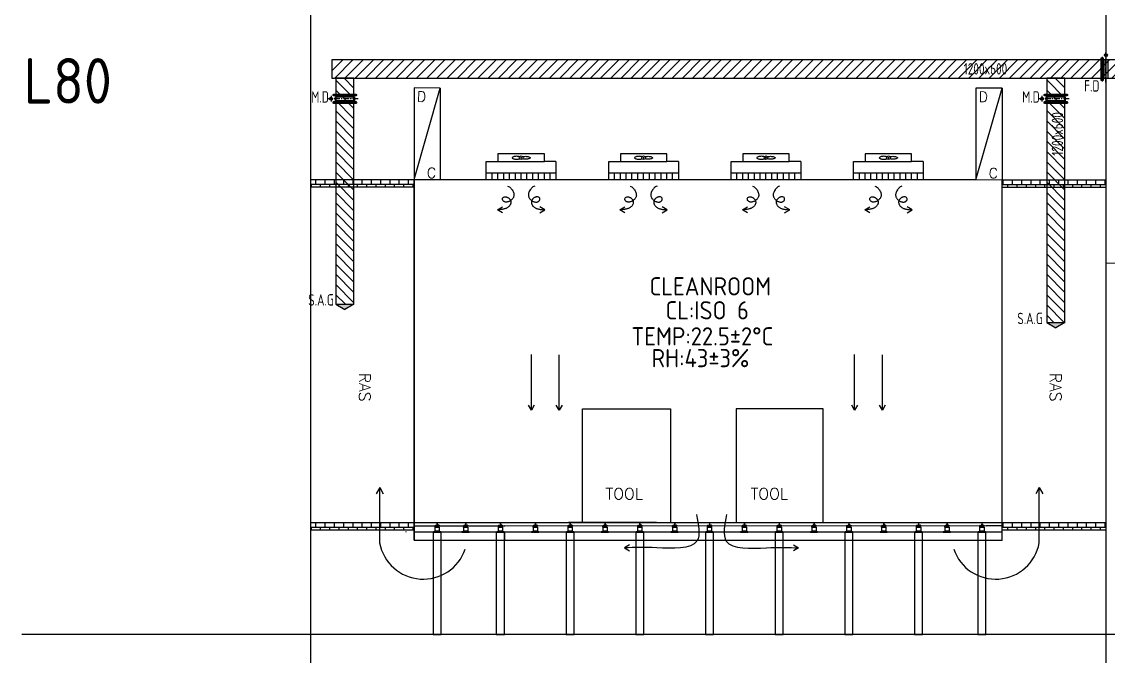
# Model space of a CAD drawing. Header units: millimetres. Extents: x 108 to 3316, y 96 to 2090.
# Drawn here: x 309.6 to 548.1, y 1809 to 1948.3 of the extents above; entities that cross this region are included whole.
import ezdxf
from ezdxf.enums import TextEntityAlignment as Align

# ---------------------------------------------------------------- set-up
doc = ezdxf.new("R2010")
doc.units = ezdxf.units.MM
doc.linetypes.add('CENTER', pattern=[2, 1.25, -0.25, 0.25, -0.25])
for name, color, linetype in [('A-DETL-01', 1, 'Continuous'), ('DETL-TXT', 4, 'Continuous'), ('M-CEQPM-MAU', 22, 'Continuous'), ('M-CMDUCT-LINE', 15, 'Continuous'), ('M-EQPM-TXT', 4, 'Continuous'), ('M-FM-LINE3', 3, 'Continuous'), ('M-HVAC-CMDUCT', 150, 'Continuous'), ('U-EX-TXT', 4, 'Continuous')]:
    doc.layers.add(name, color=color, linetype=linetype)
doc.styles.add('AA-TXT', font='isocp.shx', dxfattribs={"bigfont": 'chineset.shx'})
doc.styles.add('STDTEXT', font='simplex.shx', dxfattribs={"bigfont": 'china.shx'})

msp = doc.modelspace()

# ---------------------------------------------------------------- hatches: boundary and pattern name
at = {"layer": 'M-CEQPM-MAU'}
h = msp.add_hatch(dxfattribs=at)
h.set_pattern_fill('AR-B88', color=252, scale=0.01)
h.set_pattern_definition([(360, (-40214.021, -82831.9161), (1e-15, 2.032), []), (90, (-40214.021, -82831.9161), (-1.016, 2.032), [2.032, -2.032])])
h.paths.add_polyline_path([(372.96, 1913.6), (395.72, 1913.6), (395.72, 1911.99), (372.96, 1911.99)])
h = msp.add_hatch(dxfattribs=at)
h.set_pattern_fill('AR-B88', color=252, scale=0.01)
h.set_pattern_definition([(360, (-40365.8733, -82831.9685), (1e-15, 2.032), []), (90, (-40365.8733, -82831.9685), (-1.016, 2.032), [2.032, -2.032])])
h.paths.add_polyline_path([(524.82, 1913.55), (547.57, 1913.55), (547.57, 1911.94), (524.82, 1911.94)])
h = msp.add_hatch(dxfattribs=at)
h.set_pattern_fill('AR-B88', color=252, scale=0.01)
h.set_pattern_definition([(360, (-40214.021, -82907.2106), (1e-15, 2.032), []), (90, (-40214.021, -82907.2106), (-1.016, 2.032), [2.032, -2.032])])
h.paths.add_polyline_path([(372.96, 1838.31), (395.72, 1838.31), (395.72, 1836.7), (372.96, 1836.7)])
h = msp.add_hatch(dxfattribs=at)
h.set_pattern_fill('AR-B88', color=252, scale=0.01)
h.set_pattern_definition([(360, (-40365.8733, -82907.1964), (1e-15, 2.032), []), (90, (-40365.8733, -82907.1964), (-1.016, 2.032), [2.032, -2.032])])
h.paths.add_polyline_path([(524.82, 1838.32), (547.57, 1838.32), (547.57, 1836.71), (524.82, 1836.71)])
at = {"layer": 'M-CMDUCT-LINE'}
h = msp.add_hatch(dxfattribs=at)
h.set_pattern_fill('ANSI31', color=256, scale=0.5, style=0)
h.set_pattern_definition([(45, (1261.0104, 1763.4786), (-1.122532, 1.122532), [])])
h.paths.add_polyline_path([(691.61, 1939.93), (377.68, 1939.93), (377.68, 1935.93), (691.61, 1935.93)])
h = msp.add_hatch(dxfattribs=at)
h.set_pattern_fill('ANSI31', color=256, scale=0.5, angle=-90, style=0)
h.set_pattern_definition([(315, (516.7133, 1058.6948), (1.122532, 1.122532), [])])
h.paths.add_polyline_path([(378.51, 1935.93), (378.51, 1886.28), (382.51, 1886.28), (382.51, 1935.93)])
h = msp.add_hatch(dxfattribs=at)
h.set_pattern_fill('ANSI31', color=256, scale=0.5, angle=-90, style=0)
h.set_pattern_definition([(315, (360.6241, 1083.518), (1.122532, 1.122532), [])])
h.paths.add_polyline_path([(534.6, 1935.93), (534.6, 1882.3), (538.6, 1882.3), (538.6, 1935.93)])
at = {"layer": 'M-FM-LINE3', "linetype": 'Continuous'}
h = msp.add_hatch(color=256, dxfattribs=at)
edge = h.paths.add_edge_path()
edge.add_arc((547.6, 1940.97), 0.333, 0, 360)
at = {"layer": 'M-HVAC-CMDUCT'}
for points in [[(378.51, 1886.28), (382.51, 1886.28), (380.51, 1885.13)], [(534.6, 1882.3), (538.6, 1882.3), (536.6, 1881.15)]]:
    msp.add_hatch(color=256, dxfattribs=at).paths.add_polyline_path(points)

# ---------------------------------------------------------------- linework, layer by layer
at = {"color": 252}
for points in [[(395.72, 1913.6), (372.96, 1913.6)], [(547.57, 1913.55), (524.82, 1913.55)], [(395.72, 1911.99), (372.96, 1911.99)], [(547.57, 1911.94), (524.82, 1911.94)], [(395.72, 1838.31), (372.96, 1838.31)], [(547.57, 1838.32), (524.82, 1838.32)], [(395.72, 1836.7), (372.96, 1836.7)], [(547.57, 1836.71), (524.82, 1836.71)]]:
    msp.add_lwpolyline(points, dxfattribs=at)
at = {"layer": 'A-DETL-01', "color": 252, "linetype": 'Continuous'}
for p, q in [((372.96, 1951.13), (372.96, 1813.77)), ((547.57, 1951.13), (547.57, 1813.77)), ((395.72, 1913.6), (395.72, 1834.48)), ((372.96, 1813.77), (372.96, 1676.41)), ((547.57, 1813.77), (547.57, 1676.41))]:
    msp.add_line(p, q, dxfattribs=at)
at = {"layer": 'M-CEQPM-MAU', "color": 252}
for p, q in [((401.46, 1933.77), (401.46, 1913.6)), ((524.82, 1933.72), (524.82, 1913.55)), ((524.82, 1913.55), (519.08, 1913.6)), ((432.68, 1838.35), (432.68, 1863.35)), ((432.68, 1863.35), (451.99, 1863.35)), ((451.99, 1863.35), (451.99, 1838.35)), ((485.56, 1863.35), (466.42, 1863.35)), ((466.42, 1863.35), (466.42, 1838.35)), ((485.56, 1838.35), (485.56, 1863.35)), ((448.93, 1838.35), (429.62, 1838.35)), ((463.36, 1838.35), (482.5, 1838.35))]:
    msp.add_line(p, q, dxfattribs=at)
at = {"layer": 'M-CEQPM-MAU', "color": 252, "ltscale": 0.1}
for p, q in [((414.11, 1919.3), (414.11, 1917.6)), ((424.31, 1919.3), (414.11, 1919.3)), ((424.31, 1917.6), (424.31, 1919.3)), ((440.99, 1919.3), (440.99, 1917.6)), ((451.19, 1919.3), (440.99, 1919.3)), ((451.19, 1917.6), (451.19, 1919.3)), ((467.87, 1919.3), (467.87, 1917.6)), ((478.07, 1919.3), (467.87, 1919.3)), ((478.07, 1917.6), (478.07, 1919.3)), ((494.75, 1919.3), (494.75, 1917.6)), ((504.95, 1919.3), (494.75, 1919.3)), ((504.95, 1917.6), (504.95, 1919.3)), ((411.56, 1917.6), (414.11, 1917.6)), ((411.56, 1913.6), (411.56, 1917.6)), ((414.11, 1917.6), (424.31, 1917.6)), ((426.86, 1917.6), (424.31, 1917.6)), ((426.86, 1917.6), (426.86, 1913.6)), ((438.44, 1917.6), (440.99, 1917.6)), ((438.44, 1913.6), (438.44, 1917.6)), ((440.99, 1917.6), (451.19, 1917.6)), ((453.74, 1917.6), (451.19, 1917.6)), ((453.74, 1917.6), (453.74, 1913.6)), ((465.32, 1917.6), (467.87, 1917.6)), ((465.32, 1913.6), (465.32, 1917.6)), ((467.87, 1917.6), (478.07, 1917.6)), ((480.62, 1917.6), (478.07, 1917.6)), ((480.62, 1917.6), (480.62, 1913.6)), ((492.2, 1917.6), (494.75, 1917.6)), ((492.2, 1913.6), (492.2, 1917.6)), ((494.75, 1917.6), (504.95, 1917.6)), ((507.5, 1917.6), (504.95, 1917.6)), ((507.5, 1917.6), (507.5, 1913.6)), ((519.08, 1913.6), (395.72, 1913.6)), ((395.72, 1834.48), (395.72, 1913.6)), ((426.86, 1915.1), (411.56, 1915.1)), ((426.86, 1913.6), (411.56, 1913.6)), ((412.84, 1913.6), (412.84, 1915.1)), ((414.11, 1913.6), (414.11, 1915.1)), ((415.39, 1913.6), (415.39, 1915.1)), ((416.66, 1913.6), (416.66, 1915.1)), ((417.94, 1913.6), (417.94, 1915.1)), ((419.21, 1913.6), (419.21, 1915.1)), ((420.49, 1913.6), (420.49, 1915.1)), ((421.76, 1913.6), (421.76, 1915.1)), ((423.04, 1913.6), (423.04, 1915.1)), ((424.31, 1913.6), (424.31, 1915.1)), ((425.59, 1913.6), (425.59, 1915.1)), ((453.74, 1915.1), (438.44, 1915.1)), ((453.74, 1913.6), (438.44, 1913.6)), ((439.72, 1913.6), (439.72, 1915.1)), ((440.99, 1913.6), (440.99, 1915.1)), ((442.27, 1913.6), (442.27, 1915.1)), ((443.54, 1913.6), (443.54, 1915.1)), ((444.82, 1913.6), (444.82, 1915.1)), ((446.09, 1913.6), (446.09, 1915.1)), ((447.37, 1913.6), (447.37, 1915.1)), ((448.64, 1913.6), (448.64, 1915.1)), ((449.92, 1913.6), (449.92, 1915.1)), ((451.19, 1913.6), (451.19, 1915.1)), ((452.47, 1913.6), (452.47, 1915.1)), ((480.62, 1915.1), (465.32, 1915.1)), ((480.62, 1913.6), (465.32, 1913.6)), ((466.59, 1913.6), (466.59, 1915.1)), ((467.87, 1913.6), (467.87, 1915.1)), ((469.14, 1913.6), (469.14, 1915.1)), ((470.42, 1913.6), (470.42, 1915.1)), ((471.69, 1913.6), (471.69, 1915.1)), ((472.97, 1913.6), (472.97, 1915.1)), ((474.24, 1913.6), (474.24, 1915.1)), ((475.52, 1913.6), (475.52, 1915.1)), ((476.79, 1913.6), (476.79, 1915.1)), ((478.07, 1913.6), (478.07, 1915.1)), ((479.34, 1913.6), (479.34, 1915.1)), ((507.5, 1915.1), (492.2, 1915.1)), ((507.5, 1913.6), (492.2, 1913.6)), ((493.47, 1913.6), (493.47, 1915.1)), ((494.75, 1913.6), (494.75, 1915.1)), ((496.02, 1913.6), (496.02, 1915.1)), ((497.3, 1913.6), (497.3, 1915.1)), ((498.57, 1913.6), (498.57, 1915.1)), ((499.85, 1913.6), (499.85, 1915.1)), ((501.12, 1913.6), (501.12, 1915.1)), ((502.4, 1913.6), (502.4, 1915.1)), ((503.67, 1913.6), (503.67, 1915.1)), ((504.95, 1913.6), (504.95, 1915.1)), ((506.22, 1913.6), (506.22, 1915.1)), ((524.82, 1834.43), (524.82, 1913.55)), ((415.6, 1838.3), (395.72, 1838.3)), ((395.72, 1837.67), (415.6, 1837.66)), ((400.28, 1837.34), (400.28, 1836.49)), ((400.28, 1837.34), (401.24, 1837.34)), ((400.32, 1837.34), (400.32, 1837.47)), ((400.32, 1837.47), (401.2, 1837.47)), ((400.35, 1837.8), (400.35, 1837.47)), ((400.35, 1837.8), (400.43, 1837.8)), ((400.43, 1837.8), (400.43, 1837.73)), ((400.43, 1837.73), (400.71, 1837.73)), ((400.76, 1838.37), (400.66, 1837.73)), ((400.71, 1837.8), (400.7, 1837.47)), ((400.71, 1837.8), (400.81, 1837.8)), ((400.76, 1838.37), (400.86, 1837.73)), ((400.81, 1837.8), (400.83, 1837.47)), ((400.81, 1837.73), (401.1, 1837.73)), ((401.1, 1837.8), (401.1, 1837.73)), ((401.18, 1837.8), (401.1, 1837.8)), ((401.18, 1837.8), (401.18, 1837.47)), ((401.2, 1837.34), (401.2, 1837.47)), ((401.24, 1837.34), (401.24, 1836.49)), ((406.53, 1837.34), (406.53, 1836.49)), ((406.53, 1837.34), (407.49, 1837.34)), ((406.57, 1837.34), (406.57, 1837.47)), ((406.57, 1837.47), (407.45, 1837.47)), ((406.6, 1837.8), (406.6, 1837.47)), ((406.6, 1837.8), (406.68, 1837.8)), ((406.68, 1837.8), (406.68, 1837.73)), ((406.68, 1837.73), (406.96, 1837.73)), ((407.01, 1838.37), (406.91, 1837.73)), ((406.96, 1837.8), (406.95, 1837.47)), ((406.96, 1837.8), (407.06, 1837.8)), ((407.01, 1838.37), (407.11, 1837.73)), ((407.06, 1837.8), (407.08, 1837.47)), ((407.06, 1837.73), (407.35, 1837.73)), ((407.35, 1837.8), (407.35, 1837.73)), ((407.43, 1837.8), (407.35, 1837.8)), ((407.43, 1837.8), (407.43, 1837.47)), ((407.45, 1837.34), (407.45, 1837.47)), ((407.49, 1837.34), (407.49, 1836.49)), ((414.18, 1837.34), (414.18, 1836.49)), ((414.18, 1837.34), (415.14, 1837.34)), ((414.22, 1837.34), (414.22, 1837.47)), ((414.22, 1837.47), (415.1, 1837.47)), ((414.25, 1837.8), (414.25, 1837.47)), ((414.25, 1837.8), (414.33, 1837.8)), ((414.33, 1837.8), (414.33, 1837.73)), ((414.33, 1837.73), (414.61, 1837.73)), ((414.66, 1838.37), (414.56, 1837.73)), ((414.61, 1837.8), (414.6, 1837.47)), ((414.61, 1837.8), (414.71, 1837.8)), ((414.66, 1838.37), (414.76, 1837.73)), ((414.71, 1837.8), (414.73, 1837.47)), ((414.71, 1837.73), (415, 1837.73)), ((415, 1837.8), (415, 1837.73)), ((415.08, 1837.8), (415, 1837.8)), ((415.08, 1837.8), (415.08, 1837.47)), ((415.1, 1837.34), (415.1, 1837.47)), ((415.14, 1837.34), (415.14, 1836.49)), ((521.3, 1838.3), (415.6, 1838.32)), ((415.6, 1837.68), (521.3, 1837.66)), ((421.83, 1837.34), (421.83, 1836.49)), ((421.83, 1837.34), (422.79, 1837.34)), ((421.87, 1837.34), (421.87, 1837.47)), ((421.87, 1837.47), (422.75, 1837.47)), ((421.9, 1837.8), (421.9, 1837.47)), ((421.9, 1837.8), (421.98, 1837.8)), ((421.98, 1837.8), (421.98, 1837.73)), ((421.98, 1837.73), (422.26, 1837.73)), ((422.31, 1838.37), (422.21, 1837.73)), ((422.26, 1837.8), (422.25, 1837.47)), ((422.26, 1837.8), (422.36, 1837.8)), ((422.31, 1838.37), (422.41, 1837.73)), ((422.36, 1837.8), (422.38, 1837.47)), ((422.36, 1837.73), (422.65, 1837.73)), ((422.65, 1837.8), (422.65, 1837.73)), ((422.73, 1837.8), (422.65, 1837.8)), ((422.73, 1837.8), (422.73, 1837.47)), ((422.75, 1837.34), (422.75, 1837.47)), ((422.79, 1837.34), (422.79, 1836.49)), ((429.48, 1837.34), (429.48, 1836.49)), ((429.48, 1837.34), (430.44, 1837.34)), ((429.52, 1837.34), (429.52, 1837.47)), ((429.52, 1837.47), (430.4, 1837.47)), ((429.55, 1837.8), (429.55, 1837.47)), ((429.55, 1837.8), (429.63, 1837.8)), ((429.63, 1837.8), (429.63, 1837.73)), ((429.63, 1837.73), (429.91, 1837.73)), ((429.96, 1838.37), (429.86, 1837.73)), ((429.91, 1837.8), (429.9, 1837.47)), ((429.91, 1837.8), (430.01, 1837.8)), ((429.96, 1838.37), (430.06, 1837.73)), ((430.01, 1837.8), (430.03, 1837.47)), ((430.01, 1837.73), (430.3, 1837.73)), ((430.3, 1837.8), (430.3, 1837.73)), ((430.38, 1837.8), (430.3, 1837.8)), ((430.38, 1837.8), (430.38, 1837.47)), ((430.4, 1837.34), (430.4, 1837.47)), ((430.44, 1837.34), (430.44, 1836.49)), ((437.13, 1837.34), (437.13, 1836.49)), ((437.13, 1837.34), (438.09, 1837.34)), ((437.17, 1837.34), (437.17, 1837.47)), ((437.17, 1837.47), (438.05, 1837.47)), ((437.2, 1837.8), (437.2, 1837.47)), ((437.2, 1837.8), (437.28, 1837.8)), ((437.28, 1837.8), (437.28, 1837.73)), ((437.28, 1837.73), (437.56, 1837.73)), ((437.61, 1838.37), (437.51, 1837.73)), ((437.56, 1837.8), (437.55, 1837.47)), ((437.56, 1837.8), (437.66, 1837.8)), ((437.61, 1838.37), (437.71, 1837.73)), ((437.66, 1837.8), (437.68, 1837.47)), ((437.66, 1837.73), (437.95, 1837.73)), ((437.95, 1837.8), (437.95, 1837.73)), ((438.03, 1837.8), (437.95, 1837.8)), ((438.03, 1837.8), (438.03, 1837.47)), ((438.05, 1837.34), (438.05, 1837.47)), ((438.09, 1837.34), (438.09, 1836.49)), ((444.78, 1837.34), (444.78, 1836.49)), ((444.78, 1837.34), (445.74, 1837.34)), ((444.82, 1837.34), (444.82, 1837.47)), ((444.82, 1837.47), (445.7, 1837.47)), ((444.85, 1837.8), (444.85, 1837.47)), ((444.85, 1837.8), (444.93, 1837.8)), ((444.93, 1837.8), (444.93, 1837.73)), ((444.93, 1837.73), (445.21, 1837.73)), ((445.26, 1838.37), (445.16, 1837.73)), ((445.21, 1837.8), (445.2, 1837.47)), ((445.21, 1837.8), (445.31, 1837.8)), ((445.26, 1838.37), (445.36, 1837.73)), ((445.31, 1837.8), (445.33, 1837.47)), ((445.31, 1837.73), (445.6, 1837.73)), ((445.6, 1837.8), (445.6, 1837.73)), ((445.68, 1837.8), (445.6, 1837.8)), ((445.68, 1837.8), (445.68, 1837.47)), ((445.7, 1837.34), (445.7, 1837.47)), ((445.74, 1837.34), (445.74, 1836.49)), ((452.43, 1837.34), (452.43, 1836.49)), ((452.43, 1837.34), (453.39, 1837.34)), ((452.47, 1837.34), (452.47, 1837.47)), ((452.47, 1837.47), (453.35, 1837.47)), ((452.5, 1837.8), (452.5, 1837.47)), ((452.5, 1837.8), (452.58, 1837.8)), ((452.58, 1837.8), (452.58, 1837.73)), ((452.58, 1837.73), (452.86, 1837.73)), ((452.91, 1838.37), (452.81, 1837.73)), ((452.86, 1837.8), (452.85, 1837.47)), ((452.86, 1837.8), (452.96, 1837.8)), ((452.91, 1838.37), (453.01, 1837.73)), ((452.96, 1837.8), (452.98, 1837.47)), ((452.96, 1837.73), (453.25, 1837.73)), ((453.25, 1837.8), (453.25, 1837.73)), ((453.33, 1837.8), (453.25, 1837.8)), ((453.33, 1837.8), (453.33, 1837.47)), ((453.35, 1837.34), (453.35, 1837.47)), ((453.39, 1837.34), (453.39, 1836.49)), ((460.08, 1837.34), (460.08, 1836.49)), ((460.08, 1837.34), (461.04, 1837.34)), ((460.12, 1837.34), (460.12, 1837.47)), ((460.12, 1837.47), (461, 1837.47)), ((460.15, 1837.8), (460.15, 1837.47)), ((460.15, 1837.8), (460.23, 1837.8)), ((460.23, 1837.8), (460.23, 1837.73)), ((460.23, 1837.73), (460.51, 1837.73)), ((460.56, 1838.37), (460.46, 1837.73)), ((460.51, 1837.8), (460.5, 1837.47)), ((460.51, 1837.8), (460.61, 1837.8)), ((460.56, 1838.37), (460.66, 1837.73)), ((460.61, 1837.8), (460.63, 1837.47)), ((460.61, 1837.73), (460.9, 1837.73)), ((460.9, 1837.8), (460.9, 1837.73)), ((460.98, 1837.8), (460.9, 1837.8)), ((460.98, 1837.8), (460.98, 1837.47)), ((461, 1837.34), (461, 1837.47)), ((461.04, 1837.34), (461.04, 1836.49)), ((467.73, 1837.34), (467.73, 1836.49)), ((467.73, 1837.34), (468.69, 1837.34)), ((467.77, 1837.34), (467.77, 1837.47)), ((467.77, 1837.47), (468.65, 1837.47)), ((467.8, 1837.8), (467.8, 1837.47)), ((467.8, 1837.8), (467.88, 1837.8)), ((467.88, 1837.8), (467.88, 1837.73)), ((467.88, 1837.73), (468.16, 1837.73)), ((468.21, 1838.37), (468.11, 1837.73)), ((468.16, 1837.8), (468.15, 1837.47)), ((468.16, 1837.8), (468.26, 1837.8)), ((468.21, 1838.37), (468.31, 1837.73)), ((468.26, 1837.8), (468.28, 1837.47)), ((468.26, 1837.73), (468.55, 1837.73)), ((468.55, 1837.8), (468.55, 1837.73)), ((468.63, 1837.8), (468.55, 1837.8)), ((468.63, 1837.8), (468.63, 1837.47)), ((468.65, 1837.34), (468.65, 1837.47)), ((468.69, 1837.34), (468.69, 1836.49)), ((475.38, 1837.34), (475.38, 1836.49)), ((475.38, 1837.34), (476.34, 1837.34)), ((475.42, 1837.34), (475.42, 1837.47)), ((475.42, 1837.47), (476.3, 1837.47)), ((475.45, 1837.8), (475.45, 1837.47)), ((475.45, 1837.8), (475.53, 1837.8)), ((475.53, 1837.8), (475.53, 1837.73)), ((475.53, 1837.73), (475.81, 1837.73)), ((475.86, 1838.37), (475.76, 1837.73)), ((475.81, 1837.8), (475.8, 1837.47)), ((475.81, 1837.8), (475.91, 1837.8)), ((475.86, 1838.37), (475.96, 1837.73)), ((475.91, 1837.8), (475.93, 1837.47)), ((475.91, 1837.73), (476.2, 1837.73)), ((476.2, 1837.8), (476.2, 1837.73)), ((476.28, 1837.8), (476.2, 1837.8)), ((476.28, 1837.8), (476.28, 1837.47)), ((476.3, 1837.34), (476.3, 1837.47)), ((476.34, 1837.34), (476.34, 1836.49)), ((483.03, 1837.34), (483.03, 1836.49)), ((483.03, 1837.34), (483.99, 1837.34)), ((483.07, 1837.34), (483.07, 1837.47)), ((483.07, 1837.47), (483.95, 1837.47)), ((483.1, 1837.8), (483.1, 1837.47)), ((483.1, 1837.8), (483.18, 1837.8)), ((483.18, 1837.8), (483.18, 1837.73)), ((483.18, 1837.73), (483.46, 1837.73)), ((483.51, 1838.37), (483.41, 1837.73)), ((483.46, 1837.8), (483.45, 1837.47)), ((483.46, 1837.8), (483.56, 1837.8)), ((483.51, 1838.37), (483.61, 1837.73)), ((483.56, 1837.8), (483.58, 1837.47)), ((483.56, 1837.73), (483.85, 1837.73)), ((483.85, 1837.8), (483.85, 1837.73)), ((483.93, 1837.8), (483.85, 1837.8)), ((483.93, 1837.8), (483.93, 1837.47)), ((483.95, 1837.34), (483.95, 1837.47)), ((483.99, 1837.34), (483.99, 1836.49)), ((490.68, 1837.34), (490.68, 1836.49)), ((490.68, 1837.34), (491.64, 1837.34)), ((490.72, 1837.34), (490.72, 1837.47)), ((490.72, 1837.47), (491.6, 1837.47)), ((490.75, 1837.8), (490.75, 1837.47)), ((490.75, 1837.8), (490.83, 1837.8)), ((490.83, 1837.8), (490.83, 1837.73)), ((490.83, 1837.73), (491.11, 1837.73)), ((491.16, 1838.37), (491.06, 1837.73)), ((491.11, 1837.8), (491.1, 1837.47)), ((491.11, 1837.8), (491.21, 1837.8)), ((491.16, 1838.37), (491.26, 1837.73)), ((491.21, 1837.8), (491.23, 1837.47)), ((491.21, 1837.73), (491.5, 1837.73)), ((491.5, 1837.8), (491.5, 1837.73)), ((491.58, 1837.8), (491.5, 1837.8)), ((491.58, 1837.8), (491.58, 1837.47)), ((491.6, 1837.34), (491.6, 1837.47)), ((491.64, 1837.34), (491.64, 1836.49)), ((498.33, 1837.34), (498.33, 1836.49)), ((498.33, 1837.34), (499.29, 1837.34)), ((498.37, 1837.34), (498.37, 1837.47)), ((498.37, 1837.47), (499.25, 1837.47)), ((498.4, 1837.8), (498.4, 1837.47)), ((498.4, 1837.8), (498.48, 1837.8)), ((498.48, 1837.8), (498.48, 1837.73)), ((498.48, 1837.73), (498.76, 1837.73)), ((498.81, 1838.37), (498.71, 1837.73)), ((498.76, 1837.8), (498.75, 1837.47)), ((498.76, 1837.8), (498.86, 1837.8)), ((498.81, 1838.37), (498.91, 1837.73)), ((498.86, 1837.8), (498.88, 1837.47)), ((498.86, 1837.73), (499.15, 1837.73)), ((499.15, 1837.8), (499.15, 1837.73)), ((499.23, 1837.8), (499.15, 1837.8)), ((499.23, 1837.8), (499.23, 1837.47)), ((499.25, 1837.34), (499.25, 1837.47)), ((499.29, 1837.34), (499.29, 1836.49)), ((505.98, 1837.34), (505.98, 1836.49)), ((505.98, 1837.34), (506.94, 1837.34)), ((506.02, 1837.34), (506.02, 1837.47)), ((506.02, 1837.47), (506.9, 1837.47)), ((506.05, 1837.8), (506.05, 1837.47)), ((506.05, 1837.8), (506.13, 1837.8)), ((506.13, 1837.8), (506.13, 1837.73)), ((506.13, 1837.73), (506.41, 1837.73)), ((506.46, 1838.37), (506.36, 1837.73)), ((506.41, 1837.8), (506.4, 1837.47)), ((506.41, 1837.8), (506.51, 1837.8)), ((506.46, 1838.37), (506.56, 1837.73)), ((506.51, 1837.8), (506.53, 1837.47)), ((506.51, 1837.73), (506.8, 1837.73)), ((506.8, 1837.8), (506.8, 1837.73)), ((506.88, 1837.8), (506.8, 1837.8)), ((506.88, 1837.8), (506.88, 1837.47)), ((506.9, 1837.34), (506.9, 1837.47)), ((506.94, 1837.34), (506.94, 1836.49)), ((512.23, 1837.34), (512.23, 1836.49)), ((512.23, 1837.34), (513.19, 1837.34)), ((512.27, 1837.34), (512.27, 1837.47)), ((512.27, 1837.47), (513.15, 1837.47)), ((512.3, 1837.8), (512.3, 1837.47)), ((512.3, 1837.8), (512.38, 1837.8)), ((512.38, 1837.8), (512.38, 1837.73)), ((512.38, 1837.73), (512.66, 1837.73)), ((512.71, 1838.37), (512.61, 1837.73)), ((512.67, 1837.8), (512.65, 1837.47)), ((512.67, 1837.8), (512.76, 1837.8)), ((512.71, 1838.37), (512.82, 1837.73)), ((512.76, 1837.8), (512.78, 1837.47)), ((512.77, 1837.73), (513.05, 1837.73)), ((513.05, 1837.8), (513.05, 1837.73)), ((513.13, 1837.8), (513.05, 1837.8)), ((513.13, 1837.8), (513.13, 1837.47)), ((513.15, 1837.34), (513.15, 1837.47)), ((513.19, 1837.34), (513.19, 1836.49)), ((519.88, 1837.34), (519.88, 1836.49)), ((519.88, 1837.34), (520.84, 1837.34)), ((519.92, 1837.34), (519.92, 1837.47)), ((519.92, 1837.47), (520.8, 1837.47)), ((519.95, 1837.8), (519.95, 1837.47)), ((519.95, 1837.8), (520.03, 1837.8)), ((520.03, 1837.8), (520.03, 1837.73)), ((520.03, 1837.73), (520.31, 1837.73)), ((520.36, 1838.37), (520.26, 1837.73)), ((520.32, 1837.8), (520.3, 1837.47)), ((520.32, 1837.8), (520.41, 1837.8)), ((520.36, 1838.37), (520.47, 1837.73)), ((520.41, 1837.8), (520.43, 1837.47)), ((520.42, 1837.73), (520.7, 1837.73)), ((520.7, 1837.8), (520.7, 1837.73)), ((520.78, 1837.8), (520.7, 1837.8)), ((520.78, 1837.8), (520.78, 1837.47)), ((520.8, 1837.34), (520.8, 1837.47)), ((520.84, 1837.34), (520.84, 1836.49)), ((524.82, 1838.32), (521.3, 1838.32)), ((521.3, 1837.68), (524.82, 1837.68)), ((393.91, 1836.41), (393.91, 1836.28)), ((399.96, 1836.41), (401.56, 1836.41)), ((399.96, 1836.41), (399.96, 1836.28)), ((399.96, 1836.28), (401.56, 1836.28)), ((401.24, 1836.49), (400.28, 1836.49)), ((400.33, 1836.49), (400.33, 1836.41)), ((401.19, 1836.49), (401.19, 1836.41)), ((401.56, 1836.41), (401.56, 1836.28)), ((406.21, 1836.41), (407.81, 1836.41)), ((406.21, 1836.41), (406.21, 1836.28)), ((406.21, 1836.28), (407.81, 1836.28)), ((407.49, 1836.49), (406.53, 1836.49)), ((406.58, 1836.49), (406.58, 1836.41)), ((407.44, 1836.49), (407.44, 1836.41)), ((407.81, 1836.41), (407.81, 1836.28)), ((413.86, 1836.41), (415.46, 1836.41)), ((413.86, 1836.41), (413.86, 1836.28)), ((413.86, 1836.28), (415.46, 1836.28)), ((415.14, 1836.49), (414.18, 1836.49)), ((414.23, 1836.49), (414.23, 1836.41)), ((415.09, 1836.49), (415.09, 1836.41)), ((415.46, 1836.41), (415.46, 1836.28)), ((421.51, 1836.41), (423.11, 1836.41)), ((421.51, 1836.41), (421.51, 1836.28)), ((421.51, 1836.28), (423.11, 1836.28)), ((422.79, 1836.49), (421.83, 1836.49)), ((421.88, 1836.49), (421.88, 1836.41)), ((422.74, 1836.49), (422.74, 1836.41)), ((423.11, 1836.41), (423.11, 1836.28)), ((429.16, 1836.41), (430.76, 1836.41)), ((429.16, 1836.41), (429.16, 1836.28)), ((429.16, 1836.28), (430.76, 1836.28)), ((430.44, 1836.49), (429.48, 1836.49)), ((429.53, 1836.49), (429.53, 1836.41)), ((430.39, 1836.49), (430.39, 1836.41)), ((430.76, 1836.41), (430.76, 1836.28)), ((436.81, 1836.41), (438.41, 1836.41)), ((436.81, 1836.41), (436.81, 1836.28)), ((436.81, 1836.28), (438.41, 1836.28)), ((438.09, 1836.49), (437.13, 1836.49)), ((437.18, 1836.49), (437.18, 1836.41)), ((438.04, 1836.49), (438.04, 1836.41)), ((438.41, 1836.41), (438.41, 1836.28)), ((444.46, 1836.41), (446.06, 1836.41)), ((444.46, 1836.41), (444.46, 1836.28)), ((444.46, 1836.28), (446.06, 1836.28)), ((445.74, 1836.49), (444.78, 1836.49)), ((444.83, 1836.49), (444.83, 1836.41)), ((445.69, 1836.49), (445.69, 1836.41)), ((446.06, 1836.41), (446.06, 1836.28)), ((452.11, 1836.41), (453.71, 1836.41)), ((452.11, 1836.41), (452.11, 1836.28)), ((452.11, 1836.28), (453.71, 1836.28)), ((453.39, 1836.49), (452.43, 1836.49)), ((452.48, 1836.49), (452.48, 1836.41)), ((453.34, 1836.49), (453.34, 1836.41)), ((453.71, 1836.41), (453.71, 1836.28)), ((459.76, 1836.41), (461.36, 1836.41)), ((459.76, 1836.41), (459.76, 1836.28)), ((459.76, 1836.28), (461.36, 1836.28)), ((461.04, 1836.49), (460.08, 1836.49)), ((460.13, 1836.49), (460.13, 1836.41)), ((460.99, 1836.49), (460.99, 1836.41)), ((461.36, 1836.41), (461.36, 1836.28)), ((467.41, 1836.41), (469.01, 1836.41)), ((467.41, 1836.41), (467.41, 1836.28)), ((467.41, 1836.28), (469.01, 1836.28)), ((468.69, 1836.49), (467.73, 1836.49)), ((467.78, 1836.49), (467.78, 1836.41)), ((468.64, 1836.49), (468.64, 1836.41)), ((469.01, 1836.41), (469.01, 1836.28)), ((475.06, 1836.41), (476.66, 1836.41)), ((475.06, 1836.41), (475.06, 1836.28)), ((475.06, 1836.28), (476.66, 1836.28)), ((476.34, 1836.49), (475.38, 1836.49)), ((475.43, 1836.49), (475.43, 1836.41)), ((476.29, 1836.49), (476.29, 1836.41)), ((476.66, 1836.41), (476.66, 1836.28)), ((482.71, 1836.41), (484.31, 1836.41)), ((482.71, 1836.41), (482.71, 1836.28)), ((482.71, 1836.28), (484.31, 1836.28)), ((483.99, 1836.49), (483.03, 1836.49)), ((483.08, 1836.49), (483.08, 1836.41)), ((483.94, 1836.49), (483.94, 1836.41)), ((484.31, 1836.41), (484.31, 1836.28)), ((490.36, 1836.41), (491.96, 1836.41)), ((490.36, 1836.41), (490.36, 1836.28)), ((490.36, 1836.28), (491.96, 1836.28)), ((491.64, 1836.49), (490.68, 1836.49)), ((490.73, 1836.49), (490.73, 1836.41)), ((491.59, 1836.49), (491.59, 1836.41)), ((491.96, 1836.41), (491.96, 1836.28)), ((498.01, 1836.41), (499.61, 1836.41)), ((498.01, 1836.41), (498.01, 1836.28)), ((498.01, 1836.28), (499.61, 1836.28)), ((499.29, 1836.49), (498.33, 1836.49)), ((498.38, 1836.49), (498.38, 1836.41)), ((499.24, 1836.49), (499.24, 1836.41)), ((499.61, 1836.41), (499.61, 1836.28)), ((505.66, 1836.41), (507.26, 1836.41)), ((505.66, 1836.41), (505.66, 1836.28)), ((505.66, 1836.28), (507.26, 1836.28)), ((506.94, 1836.49), (505.98, 1836.49)), ((506.03, 1836.49), (506.03, 1836.41)), ((506.89, 1836.49), (506.89, 1836.41)), ((507.26, 1836.41), (507.26, 1836.28)), ((511.91, 1836.41), (513.51, 1836.41)), ((511.91, 1836.41), (511.91, 1836.28)), ((511.91, 1836.28), (513.51, 1836.28)), ((513.19, 1836.49), (512.23, 1836.49)), ((512.29, 1836.49), (512.29, 1836.41)), ((513.14, 1836.49), (513.14, 1836.41)), ((513.51, 1836.41), (513.51, 1836.28)), ((519.56, 1836.41), (521.16, 1836.41)), ((519.56, 1836.41), (519.56, 1836.28)), ((519.56, 1836.28), (521.16, 1836.28)), ((520.84, 1836.49), (519.88, 1836.49)), ((519.94, 1836.49), (519.94, 1836.41)), ((520.79, 1836.49), (520.79, 1836.41)), ((521.16, 1836.41), (521.16, 1836.28))]:
    msp.add_line(p, q, dxfattribs=at)
at = {"layer": 'M-CEQPM-MAU', "color": 252}
for points in [[(395.72, 1933.82), (395.72, 1913.65), (401.46, 1933.77)], [(519.08, 1933.77), (519.08, 1913.6), (524.82, 1933.72)]]:
    msp.add_lwpolyline(points, close=True, dxfattribs=at)
at = {"layer": 'M-CEQPM-MAU', "color": 252, "ltscale": 0.1}
for points in [[(418.89, 1918.68, 0.03966), (418.62, 1918.74, 0.032614), (418.21, 1918.77, 0.032614), (417.8, 1918.74, 0.044087), (417.5, 1918.67, 0.086721), (417.26, 1918.55, 0.233651), (417.21, 1918.45, 0.233651), (417.26, 1918.35, 0.086721), (417.5, 1918.23, 0.044087), (417.8, 1918.16, 0.032614), (418.21, 1918.13, 0.032614), (418.62, 1918.16, 0.03966), (418.89, 1918.22)], [(419.54, 1918.68, -0.03966), (419.81, 1918.74, -0.032614), (420.21, 1918.77, -0.032614), (420.62, 1918.74, -0.044087), (420.92, 1918.67, -0.086721), (421.16, 1918.55, -0.233651), (421.21, 1918.45, -0.233651), (421.16, 1918.35, -0.086721), (420.92, 1918.23, -0.044087), (420.62, 1918.16, -0.032614), (420.21, 1918.13, -0.032614), (419.81, 1918.16, -0.03966), (419.54, 1918.22)], [(445.77, 1918.68, 0.03966), (445.5, 1918.74, 0.032614), (445.09, 1918.77, 0.032614), (444.68, 1918.74, 0.044087), (444.38, 1918.67, 0.086721), (444.14, 1918.55, 0.233651), (444.09, 1918.45, 0.233651), (444.14, 1918.35, 0.086721), (444.38, 1918.23, 0.044087), (444.68, 1918.16, 0.032614), (445.09, 1918.13, 0.032614), (445.5, 1918.16, 0.03966), (445.77, 1918.22)], [(446.42, 1918.68, -0.03966), (446.68, 1918.74, -0.032614), (447.09, 1918.77, -0.032614), (447.5, 1918.74, -0.044087), (447.8, 1918.67, -0.086721), (448.04, 1918.55, -0.233651), (448.09, 1918.45, -0.233651), (448.04, 1918.35, -0.086721), (447.8, 1918.23, -0.044087), (447.5, 1918.16, -0.032614), (447.09, 1918.13, -0.032614), (446.68, 1918.16, -0.03966), (446.42, 1918.22)], [(472.64, 1918.68, 0.03966), (472.38, 1918.74, 0.032614), (471.97, 1918.77, 0.032614), (471.56, 1918.74, 0.044087), (471.26, 1918.67, 0.086721), (471.02, 1918.55, 0.233651), (470.97, 1918.45, 0.233651), (471.02, 1918.35, 0.086721), (471.26, 1918.23, 0.044087), (471.56, 1918.16, 0.032614), (471.97, 1918.13, 0.032614), (472.38, 1918.16, 0.03966), (472.64, 1918.22)], [(473.3, 1918.68, -0.03966), (473.56, 1918.74, -0.032614), (473.97, 1918.77, -0.032614), (474.38, 1918.74, -0.044087), (474.68, 1918.67, -0.086721), (474.92, 1918.55, -0.233651), (474.97, 1918.45, -0.233651), (474.92, 1918.35, -0.086721), (474.68, 1918.23, -0.044087), (474.38, 1918.16, -0.032614), (473.97, 1918.13, -0.032614), (473.56, 1918.16, -0.03966), (473.3, 1918.22)], [(499.52, 1918.68, 0.03966), (499.26, 1918.74, 0.032614), (498.85, 1918.77, 0.032614), (498.44, 1918.74, 0.044087), (498.14, 1918.67, 0.086721), (497.9, 1918.55, 0.233651), (497.85, 1918.45, 0.233651), (497.9, 1918.35, 0.086721), (498.14, 1918.23, 0.044087), (498.44, 1918.16, 0.032614), (498.85, 1918.13, 0.032614), (499.26, 1918.16, 0.03966), (499.52, 1918.22)], [(500.17, 1918.68, -0.03966), (500.44, 1918.74, -0.032614), (500.85, 1918.77, -0.032614), (501.26, 1918.74, -0.044087), (501.56, 1918.67, -0.086721), (501.8, 1918.55, -0.233651), (501.85, 1918.45, -0.233651), (501.8, 1918.35, -0.086721), (501.56, 1918.23, -0.044087), (501.26, 1918.16, -0.032614), (500.85, 1918.13, -0.032614), (500.44, 1918.16, -0.03966), (500.17, 1918.22)]]:
    msp.add_lwpolyline(points, format="xyb", dxfattribs=at)
at = {"layer": 'M-CEQPM-MAU', "color": 252, "ltscale": 0.1, "const_width": 0.2}
for points in [[(419.11, 1918.45, 1), (419.31, 1918.45, 1)], [(445.99, 1918.45, 1), (446.19, 1918.45, 1)], [(472.87, 1918.45, 1), (473.07, 1918.45, 1)], [(499.75, 1918.45, 1), (499.95, 1918.45, 1)]]:
    msp.add_lwpolyline(points, format="xyb", close=True, dxfattribs=at)
at = {"layer": 'M-CEQPM-MAU', "color": 252, "ltscale": 0.1}
for points in [[(395.72, 1834.48), (415.6, 1834.48), (415.6, 1836.28), (395.72, 1836.28)], [(415.6, 1834.48), (524.82, 1834.48), (524.82, 1836.28), (415.6, 1836.28)], [(524.82, 1836.28), (521.3, 1836.28)]]:
    msp.add_lwpolyline(points, dxfattribs=at)
for points in [[(401.66, 1813.77), (401.66, 1836.28), (399.86, 1836.28), (399.86, 1813.77)], [(415.56, 1813.77), (415.56, 1836.28), (413.76, 1836.28), (413.76, 1813.77)], [(430.86, 1813.77), (430.86, 1836.28), (429.06, 1836.28), (429.06, 1813.77)], [(446.16, 1813.77), (446.16, 1836.28), (444.36, 1836.28), (444.36, 1813.77)], [(461.46, 1813.77), (461.46, 1836.28), (459.66, 1836.28), (459.66, 1813.77)], [(476.76, 1813.77), (476.76, 1836.28), (474.96, 1836.28), (474.96, 1813.77)], [(492.06, 1813.77), (492.06, 1836.28), (490.26, 1836.28), (490.26, 1813.77)], [(507.36, 1813.77), (507.36, 1836.28), (505.56, 1836.28), (505.56, 1813.77)], [(521.26, 1813.77), (521.26, 1836.28), (519.46, 1836.28), (519.46, 1813.77)]]:
    msp.add_lwpolyline(points, close=True, dxfattribs=at)
for centre in [(419.21, 1918.45), (446.09, 1918.45), (472.97, 1918.45), (499.85, 1918.45)]:
    msp.add_circle(centre, 0.4, dxfattribs=at)
at = {"layer": 'M-FM-LINE3'}
for p, q in [((546.77, 1940.64), (546.77, 1935.22)), ((377.8, 1932.24), (383.22, 1932.24)), ((377.8, 1930.58), (383.22, 1930.58)), ((533.89, 1932.24), (539.31, 1932.24)), ((533.89, 1930.58), (539.31, 1930.58))]:
    msp.add_line(p, q, dxfattribs=at)
at = {"layer": 'M-FM-LINE3', "linetype": 'CENTER'}
for p, q in [((547.6, 1935.01), (547.6, 1941.6)), ((383.43, 1931.41), (376.84, 1931.41)), ((377.47, 1932.03), (377.47, 1930.78)), ((539.52, 1931.41), (532.93, 1931.41)), ((533.56, 1932.03), (533.56, 1930.78))]:
    msp.add_line(p, q, dxfattribs=at)
at = {"layer": 'M-FM-LINE3'}
for points in [[(546.56, 1940.43), (546.98, 1940.43), (546.98, 1935.43), (546.56, 1935.43)], [(547.19, 1940.01), (548.02, 1940.01), (548.02, 1935.85), (547.19, 1935.85)], [(378.01, 1932.03), (378.01, 1932.45), (383.01, 1932.45), (383.01, 1932.03)], [(534.1, 1932.03), (534.1, 1932.45), (539.1, 1932.45), (539.1, 1932.03)], [(378.01, 1930.37), (378.01, 1930.78), (383.01, 1930.78), (383.01, 1930.37)], [(378.43, 1930.99), (378.43, 1931.83), (382.59, 1931.83), (382.59, 1930.99)], [(534.1, 1930.37), (534.1, 1930.78), (539.1, 1930.78), (539.1, 1930.37)], [(534.52, 1930.99), (534.52, 1931.83), (538.68, 1931.83), (538.68, 1930.99)]]:
    msp.add_lwpolyline(points, close=True, dxfattribs=at)
for centre in [(547.6, 1940.97), (377.47, 1931.41), (533.56, 1931.41)]:
    msp.add_circle(centre, 0.333, dxfattribs=at)
at = {"layer": 'M-HVAC-CMDUCT'}
for p, q in [((378.51, 1886.28), (380.51, 1885.13)), ((378.51, 1886.28), (382.51, 1886.28)), ((382.51, 1886.28), (380.51, 1885.13)), ((534.6, 1882.3), (536.6, 1881.15)), ((538.6, 1882.3), (536.6, 1881.15))]:
    msp.add_line(p, q, dxfattribs=at)
at = {"layer": 'M-HVAC-CMDUCT', "color": 252}
for p, q in [((421.47, 1863.02), (421.47, 1875.25)), ((427.55, 1863.02), (427.55, 1875.18)), ((492.43, 1863.02), (492.43, 1875.25)), ((498.52, 1863.02), (498.52, 1875.18))]:
    msp.add_line(p, q, dxfattribs=at)
at = {"layer": 'M-HVAC-CMDUCT'}
for points in [[(691.61, 1939.93), (377.68, 1939.93), (377.68, 1935.93), (691.61, 1935.93)], [(378.51, 1935.93), (378.51, 1886.28), (382.51, 1886.28), (382.51, 1935.93)], [(534.6, 1935.93), (534.6, 1882.3), (538.6, 1882.3), (538.6, 1935.93)]]:
    msp.add_lwpolyline(points, close=True, dxfattribs=at)
at = {"layer": 'M-HVAC-CMDUCT', "color": 252, "ltscale": 0.1}
for points in [[(416.25, 1912.23, -0.140241), (416.93, 1911.78, -0.038232), (417.17, 1911.52), (417.24, 1911.42), (417.36, 1911.22), (417.46, 1911.04), (417.53, 1910.86), (417.57, 1910.7), (417.61, 1910.55), (417.63, 1910.4), (417.63, 1910.26), (417.62, 1910.13), (417.6, 1910), (417.56, 1909.88), (417.51, 1909.76), (417.45, 1909.64), (417.37, 1909.53), (417.29, 1909.42), (417.19, 1909.31), (417.09, 1909.21), (416.97, 1909.11), (416.86, 1909.02), (416.73, 1908.95), (416.61, 1908.88), (416.48, 1908.82), (416.35, 1908.78), (416.22, 1908.75), (416.09, 1908.72), (415.97, 1908.71), (415.86, 1908.71), (415.75, 1908.72), (415.65, 1908.75), (415.56, 1908.78), (415.49, 1908.82), (415.41, 1908.86, -0.282011), (415.12, 1909.44, -0.222152), (415.25, 1909.76, -0.123311), (415.51, 1909.87), (415.61, 1909.88), (415.71, 1909.88), (415.82, 1909.87), (415.92, 1909.86), (416.03, 1909.83), (416.13, 1909.8), (416.22, 1909.75), (416.32, 1909.7), (416.4, 1909.64), (416.49, 1909.58), (416.57, 1909.52), (416.64, 1909.45), (416.7, 1909.37), (416.76, 1909.3), (416.81, 1909.22), (416.86, 1909.14), (416.9, 1909.06), (416.93, 1908.97), (416.95, 1908.89), (416.96, 1908.8), (416.97, 1908.7), (416.96, 1908.61), (416.95, 1908.51), (416.93, 1908.41), (416.9, 1908.31), (416.86, 1908.21), (416.82, 1908.12), (416.76, 1908.02), (416.69, 1907.93), (416.62, 1907.85), (416.53, 1907.76), (416.44, 1907.68), (416.35, 1907.61), (416.24, 1907.53), (416.13, 1907.47), (416.02, 1907.41), (415.9, 1907.35), (415.78, 1907.3), (415.64, 1907.25), (415.51, 1907.21), (415.36, 1907.17), (415.2, 1907.14), (415.03, 1907.11), (414.84, 1907.09), (414.65, 1907.07), (414.44, 1907.05), (414.23, 1907.03), (414.02, 1907.02)], [(422.18, 1912.23, 0.140241), (421.5, 1911.78, 0.038232), (421.26, 1911.52), (421.19, 1911.42), (421.07, 1911.22), (420.97, 1911.04), (420.9, 1910.86), (420.86, 1910.7), (420.82, 1910.55), (420.8, 1910.4), (420.8, 1910.26), (420.81, 1910.13), (420.83, 1910), (420.87, 1909.88), (420.92, 1909.76), (420.98, 1909.64), (421.06, 1909.53), (421.14, 1909.42), (421.24, 1909.31), (421.34, 1909.21), (421.46, 1909.11), (421.57, 1909.02), (421.7, 1908.95), (421.82, 1908.88), (421.95, 1908.82), (422.08, 1908.78), (422.21, 1908.75), (422.34, 1908.72), (422.46, 1908.71), (422.57, 1908.71), (422.68, 1908.72), (422.78, 1908.75), (422.87, 1908.78), (422.94, 1908.82), (423.02, 1908.86, 0.282011), (423.31, 1909.44, 0.222152), (423.18, 1909.76, 0.123311), (422.92, 1909.87), (422.82, 1909.88), (422.72, 1909.88), (422.61, 1909.87), (422.51, 1909.86), (422.4, 1909.83), (422.3, 1909.8), (422.21, 1909.75), (422.11, 1909.7), (422.03, 1909.64), (421.94, 1909.58), (421.86, 1909.52), (421.79, 1909.45), (421.73, 1909.37), (421.67, 1909.3), (421.62, 1909.22), (421.57, 1909.14), (421.53, 1909.06), (421.5, 1908.97), (421.48, 1908.89), (421.47, 1908.8), (421.46, 1908.7), (421.47, 1908.61), (421.48, 1908.51), (421.5, 1908.41), (421.53, 1908.31), (421.57, 1908.21), (421.61, 1908.12), (421.67, 1908.02), (421.74, 1907.93), (421.81, 1907.85), (421.9, 1907.76), (421.99, 1907.68), (422.08, 1907.61), (422.19, 1907.53), (422.3, 1907.47), (422.41, 1907.41), (422.53, 1907.35), (422.65, 1907.3), (422.78, 1907.25), (422.92, 1907.21), (423.07, 1907.17), (423.23, 1907.14), (423.4, 1907.11), (423.59, 1907.09), (423.78, 1907.07), (423.99, 1907.05), (424.2, 1907.03), (424.41, 1907.02)], [(443.13, 1912.23, -0.140241), (443.81, 1911.78, -0.038232), (444.05, 1911.52), (444.12, 1911.42), (444.24, 1911.22), (444.33, 1911.04), (444.4, 1910.86), (444.45, 1910.7), (444.49, 1910.55), (444.5, 1910.4), (444.51, 1910.26), (444.5, 1910.13), (444.48, 1910), (444.44, 1909.88), (444.39, 1909.76), (444.33, 1909.64), (444.25, 1909.53), (444.17, 1909.42), (444.07, 1909.31), (443.96, 1909.21), (443.85, 1909.11), (443.73, 1909.02), (443.61, 1908.95), (443.48, 1908.88), (443.36, 1908.82), (443.23, 1908.78), (443.1, 1908.75), (442.97, 1908.72), (442.85, 1908.71), (442.74, 1908.71), (442.63, 1908.72), (442.53, 1908.75), (442.44, 1908.78), (442.37, 1908.82), (442.29, 1908.86, -0.282011), (441.99, 1909.44, -0.222152), (442.13, 1909.76, -0.123311), (442.39, 1909.87), (442.49, 1909.88), (442.59, 1909.88), (442.7, 1909.87), (442.8, 1909.86), (442.9, 1909.83), (443.01, 1909.8), (443.1, 1909.75), (443.19, 1909.7), (443.28, 1909.64), (443.37, 1909.58), (443.44, 1909.52), (443.52, 1909.45), (443.58, 1909.37), (443.64, 1909.3), (443.69, 1909.22), (443.74, 1909.14), (443.77, 1909.06), (443.8, 1908.97), (443.83, 1908.89), (443.84, 1908.8), (443.84, 1908.7), (443.84, 1908.61), (443.83, 1908.51), (443.81, 1908.41), (443.78, 1908.31), (443.74, 1908.21), (443.69, 1908.12), (443.64, 1908.02), (443.57, 1907.93), (443.5, 1907.85), (443.41, 1907.76), (443.32, 1907.68), (443.22, 1907.61), (443.12, 1907.53), (443.01, 1907.47), (442.9, 1907.41), (442.78, 1907.35), (442.65, 1907.3), (442.52, 1907.25), (442.38, 1907.21), (442.24, 1907.17), (442.08, 1907.14), (441.91, 1907.11), (441.72, 1907.09), (441.53, 1907.07), (441.32, 1907.05), (441.11, 1907.03), (440.9, 1907.02)], [(449.06, 1912.23, 0.140241), (448.38, 1911.78, 0.038232), (448.14, 1911.52), (448.07, 1911.42), (447.95, 1911.22), (447.85, 1911.04), (447.78, 1910.86), (447.73, 1910.7), (447.7, 1910.55), (447.68, 1910.4), (447.68, 1910.26), (447.69, 1910.13), (447.71, 1910), (447.75, 1909.88), (447.8, 1909.76), (447.86, 1909.64), (447.94, 1909.53), (448.02, 1909.42), (448.12, 1909.31), (448.22, 1909.21), (448.33, 1909.11), (448.45, 1909.02), (448.58, 1908.95), (448.7, 1908.88), (448.83, 1908.82), (448.96, 1908.78), (449.09, 1908.75), (449.22, 1908.72), (449.34, 1908.71), (449.45, 1908.71), (449.56, 1908.72), (449.66, 1908.75), (449.74, 1908.78), (449.82, 1908.82), (449.89, 1908.86, 0.282011), (450.19, 1909.44, 0.222152), (450.06, 1909.76, 0.123311), (449.8, 1909.87), (449.7, 1909.88), (449.6, 1909.88), (449.49, 1909.87), (449.39, 1909.86), (449.28, 1909.83), (449.18, 1909.8), (449.09, 1909.75), (448.99, 1909.7), (448.9, 1909.64), (448.82, 1909.58), (448.74, 1909.52), (448.67, 1909.45), (448.6, 1909.37), (448.55, 1909.3), (448.49, 1909.22), (448.45, 1909.14), (448.41, 1909.06), (448.38, 1908.97), (448.36, 1908.89), (448.35, 1908.8), (448.34, 1908.7), (448.35, 1908.61), (448.36, 1908.51), (448.38, 1908.41), (448.41, 1908.31), (448.45, 1908.21), (448.49, 1908.12), (448.55, 1908.02), (448.62, 1907.93), (448.69, 1907.85), (448.77, 1907.76), (448.87, 1907.68), (448.96, 1907.61), (449.07, 1907.53), (449.18, 1907.47), (449.29, 1907.41), (449.41, 1907.35), (449.53, 1907.3), (449.66, 1907.25), (449.8, 1907.21), (449.95, 1907.17), (450.11, 1907.14), (450.28, 1907.11), (450.46, 1907.09), (450.66, 1907.07), (450.87, 1907.05), (451.08, 1907.03), (451.29, 1907.02)], [(470.01, 1912.23, -0.140241), (470.69, 1911.78, -0.038232), (470.93, 1911.52), (471, 1911.42), (471.11, 1911.22), (471.21, 1911.04), (471.28, 1910.86), (471.33, 1910.7), (471.36, 1910.55), (471.38, 1910.4), (471.39, 1910.26), (471.38, 1910.13), (471.35, 1910), (471.32, 1909.88), (471.27, 1909.76), (471.2, 1909.64), (471.13, 1909.53), (471.04, 1909.42), (470.95, 1909.31), (470.84, 1909.21), (470.73, 1909.11), (470.61, 1909.02), (470.49, 1908.95), (470.36, 1908.88), (470.23, 1908.82), (470.1, 1908.78), (469.98, 1908.75), (469.85, 1908.72), (469.73, 1908.71), (469.61, 1908.71), (469.51, 1908.72), (469.41, 1908.75), (469.32, 1908.78), (469.24, 1908.82), (469.17, 1908.86, -0.282011), (468.87, 1909.44, -0.222152), (469.01, 1909.76, -0.123311), (469.27, 1909.87), (469.37, 1909.88), (469.47, 1909.88), (469.58, 1909.87), (469.68, 1909.86), (469.78, 1909.83), (469.88, 1909.8), (469.98, 1909.75), (470.07, 1909.7), (470.16, 1909.64), (470.25, 1909.58), (470.32, 1909.52), (470.4, 1909.45), (470.46, 1909.37), (470.52, 1909.3), (470.57, 1909.22), (470.62, 1909.14), (470.65, 1909.06), (470.68, 1908.97), (470.7, 1908.89), (470.72, 1908.8), (470.72, 1908.7), (470.72, 1908.61), (470.71, 1908.51), (470.69, 1908.41), (470.66, 1908.31), (470.62, 1908.21), (470.57, 1908.12), (470.52, 1908.02), (470.45, 1907.93), (470.37, 1907.85), (470.29, 1907.76), (470.2, 1907.68), (470.1, 1907.61), (470, 1907.53), (469.89, 1907.47), (469.78, 1907.41), (469.66, 1907.35), (469.53, 1907.3), (469.4, 1907.25), (469.26, 1907.21), (469.12, 1907.17), (468.96, 1907.14), (468.79, 1907.11), (468.6, 1907.09), (468.4, 1907.07), (468.2, 1907.05), (467.99, 1907.03), (467.78, 1907.02)], [(475.93, 1912.23, 0.140241), (475.26, 1911.78, 0.038232), (475.02, 1911.52), (474.95, 1911.42), (474.83, 1911.22), (474.73, 1911.04), (474.66, 1910.86), (474.61, 1910.7), (474.58, 1910.55), (474.56, 1910.4), (474.56, 1910.26), (474.57, 1910.13), (474.59, 1910), (474.63, 1909.88), (474.68, 1909.76), (474.74, 1909.64), (474.81, 1909.53), (474.9, 1909.42), (475, 1909.31), (475.1, 1909.21), (475.21, 1909.11), (475.33, 1909.02), (475.45, 1908.95), (475.58, 1908.88), (475.71, 1908.82), (475.84, 1908.78), (475.97, 1908.75), (476.09, 1908.72), (476.22, 1908.71), (476.33, 1908.71), (476.44, 1908.72), (476.54, 1908.75), (476.62, 1908.78), (476.7, 1908.82), (476.77, 1908.86, 0.282011), (477.07, 1909.44, 0.222152), (476.94, 1909.76, 0.123311), (476.67, 1909.87), (476.58, 1909.88), (476.47, 1909.88), (476.37, 1909.87), (476.26, 1909.86), (476.16, 1909.83), (476.06, 1909.8), (475.96, 1909.75), (475.87, 1909.7), (475.78, 1909.64), (475.7, 1909.58), (475.62, 1909.52), (475.55, 1909.45), (475.48, 1909.37), (475.42, 1909.3), (475.37, 1909.22), (475.33, 1909.14), (475.29, 1909.06), (475.26, 1908.97), (475.24, 1908.89), (475.23, 1908.8), (475.22, 1908.7), (475.22, 1908.61), (475.24, 1908.51), (475.26, 1908.41), (475.29, 1908.31), (475.32, 1908.21), (475.37, 1908.12), (475.43, 1908.02), (475.5, 1907.93), (475.57, 1907.85), (475.65, 1907.76), (475.74, 1907.68), (475.84, 1907.61), (475.95, 1907.53), (476.05, 1907.47), (476.17, 1907.41), (476.29, 1907.35), (476.41, 1907.3), (476.54, 1907.25), (476.68, 1907.21), (476.83, 1907.17), (476.99, 1907.14), (477.16, 1907.11), (477.34, 1907.09), (477.54, 1907.07), (477.75, 1907.05), (477.96, 1907.03), (478.17, 1907.02)], [(496.89, 1912.23, -0.140241), (497.57, 1911.78, -0.038232), (497.81, 1911.52), (497.87, 1911.42), (497.99, 1911.22), (498.09, 1911.04), (498.16, 1910.86), (498.21, 1910.7), (498.24, 1910.55), (498.26, 1910.4), (498.27, 1910.26), (498.26, 1910.13), (498.23, 1910), (498.2, 1909.88), (498.15, 1909.76), (498.08, 1909.64), (498.01, 1909.53), (497.92, 1909.42), (497.83, 1909.31), (497.72, 1909.21), (497.61, 1909.11), (497.49, 1909.02), (497.37, 1908.95), (497.24, 1908.88), (497.11, 1908.82), (496.98, 1908.78), (496.85, 1908.75), (496.73, 1908.72), (496.61, 1908.71), (496.49, 1908.71), (496.38, 1908.72), (496.29, 1908.75), (496.2, 1908.78), (496.12, 1908.82), (496.05, 1908.86, -0.282011), (495.75, 1909.44, -0.222152), (495.89, 1909.76, -0.123311), (496.15, 1909.87), (496.25, 1909.88), (496.35, 1909.88), (496.45, 1909.87), (496.56, 1909.86), (496.66, 1909.83), (496.76, 1909.8), (496.86, 1909.75), (496.95, 1909.7), (497.04, 1909.64), (497.12, 1909.58), (497.2, 1909.52), (497.27, 1909.45), (497.34, 1909.37), (497.4, 1909.3), (497.45, 1909.22), (497.49, 1909.14), (497.53, 1909.06), (497.56, 1908.97), (497.58, 1908.89), (497.6, 1908.8), (497.6, 1908.7), (497.6, 1908.61), (497.59, 1908.51), (497.57, 1908.41), (497.54, 1908.31), (497.5, 1908.21), (497.45, 1908.12), (497.39, 1908.02), (497.33, 1907.93), (497.25, 1907.85), (497.17, 1907.76), (497.08, 1907.68), (496.98, 1907.61), (496.88, 1907.53), (496.77, 1907.47), (496.65, 1907.41), (496.54, 1907.35), (496.41, 1907.3), (496.28, 1907.25), (496.14, 1907.21), (495.99, 1907.17), (495.84, 1907.14), (495.66, 1907.11), (495.48, 1907.09), (495.28, 1907.07), (495.08, 1907.05), (494.87, 1907.03), (494.66, 1907.02)], [(502.81, 1912.23, 0.140241), (502.13, 1911.78, 0.038232), (501.9, 1911.52), (501.83, 1911.42), (501.71, 1911.22), (501.61, 1911.04), (501.54, 1910.86), (501.49, 1910.7), (501.46, 1910.55), (501.44, 1910.4), (501.44, 1910.26), (501.45, 1910.13), (501.47, 1910), (501.51, 1909.88), (501.56, 1909.76), (501.62, 1909.64), (501.69, 1909.53), (501.78, 1909.42), (501.87, 1909.31), (501.98, 1909.21), (502.09, 1909.11), (502.21, 1909.02), (502.33, 1908.95), (502.46, 1908.88), (502.59, 1908.82), (502.72, 1908.78), (502.85, 1908.75), (502.97, 1908.72), (503.09, 1908.71), (503.21, 1908.71), (503.32, 1908.72), (503.41, 1908.75), (503.5, 1908.78), (503.58, 1908.82), (503.65, 1908.86, 0.282011), (503.95, 1909.44, 0.222152), (503.81, 1909.76, 0.123311), (503.55, 1909.87), (503.46, 1909.88), (503.35, 1909.88), (503.25, 1909.87), (503.14, 1909.86), (503.04, 1909.83), (502.94, 1909.8), (502.84, 1909.75), (502.75, 1909.7), (502.66, 1909.64), (502.58, 1909.58), (502.5, 1909.52), (502.43, 1909.45), (502.36, 1909.37), (502.3, 1909.3), (502.25, 1909.22), (502.21, 1909.14), (502.17, 1909.06), (502.14, 1908.97), (502.12, 1908.89), (502.1, 1908.8), (502.1, 1908.7), (502.1, 1908.61), (502.11, 1908.51), (502.13, 1908.41), (502.16, 1908.31), (502.2, 1908.21), (502.25, 1908.12), (502.31, 1908.02), (502.37, 1907.93), (502.45, 1907.85), (502.53, 1907.76), (502.62, 1907.68), (502.72, 1907.61), (502.82, 1907.53), (502.93, 1907.47), (503.05, 1907.41), (503.17, 1907.35), (503.29, 1907.3), (503.42, 1907.25), (503.56, 1907.21), (503.71, 1907.17), (503.87, 1907.14), (504.04, 1907.11), (504.22, 1907.09), (504.42, 1907.07), (504.62, 1907.05), (504.84, 1907.03), (505.05, 1907.02)]]:
    msp.add_lwpolyline(points, format="xyb", dxfattribs=at)
for points in [[(415.12, 1906.38), (414.02, 1907.02), (415.12, 1907.66)], [(423.31, 1906.38), (424.41, 1907.02), (423.31, 1907.66)], [(442, 1906.38), (440.9, 1907.02), (442, 1907.66)], [(450.18, 1906.38), (451.29, 1907.02), (450.18, 1907.66)], [(468.88, 1906.38), (467.78, 1907.02), (468.88, 1907.66)], [(477.06, 1906.38), (478.17, 1907.02), (477.06, 1907.66)], [(495.76, 1906.38), (494.66, 1907.02), (495.76, 1907.66)], [(503.94, 1906.38), (505.05, 1907.02), (503.94, 1907.66)]]:
    msp.add_lwpolyline(points, dxfattribs=at)
at = {"layer": 'M-HVAC-CMDUCT', "color": 252}
for points in [[(547.57, 1895.37), (660.92, 1895.15)], [(422.1, 1864.12), (421.47, 1863.02), (420.83, 1864.12)], [(428.19, 1864.12), (427.55, 1863.02), (426.91, 1864.12)], [(493.07, 1864.12), (492.43, 1863.02), (491.79, 1864.12)], [(499.15, 1864.12), (498.52, 1863.02), (497.88, 1864.12)], [(388.15, 1846.03), (387.37, 1844.68)], [(388.15, 1833.88), (388.15, 1846.03)], [(388.15, 1846.03), (388.93, 1844.68)], [(532.98, 1846.03), (532.2, 1844.68)], [(532.98, 1833.88), (532.98, 1846.03)], [(532.98, 1846.03), (533.76, 1844.68)], [(443.02, 1833.46), (441.92, 1832.83), (443.02, 1832.19)], [(479.03, 1833.46), (480.13, 1832.83), (479.03, 1832.19)], [(660.92, 1813.77), (309.55, 1813.77)]]:
    msp.add_lwpolyline(points, dxfattribs=at)
for centre, start, end in [((397.72, 1835.69), 190.7191, 341.0261), ((523.4, 1835.69), 198.9739, 349.2809)]:
    msp.add_arc(centre, 9.75, start, end, dxfattribs=at)
for points in [[(457.72, 1840.13), (457.8, 1834.29), (448.98, 1832.83), (441.92, 1832.83)], [(464.33, 1840.13), (464.25, 1834.29), (473.07, 1832.83), (480.13, 1832.83)]]:
    msp.add_spline(points, degree=3, dxfattribs=at)

# ---------------------------------------------------------------- texts
at = {"layer": 'DETL-TXT', "color": 2, "ltscale": 0.1, "style": 'AA-TXT'}
msp.add_text('L80', height=10, dxfattribs=at).set_placement((309.95, 1930.34))
at = {"layer": 'M-CEQPM-MAU', "color": 252, "style": 'STDTEXT'}
for s, p in [('D', (397.34, 1931.89)), ('D', (520.7, 1931.84)), ('C', (399.52, 1915.13)), ('C', (522.88, 1915.07))]:
    msp.add_text(s, height=2.25, rotation=359, dxfattribs=at).set_placement(p, align=Align.MIDDLE)
for p in [(384.88, 1871.25), (536.58, 1871.25)]:
    msp.add_text('RAS', height=2.5, rotation=270, dxfattribs=at).set_placement(p, align=Align.MIDDLE_LEFT)
for p in [(437.73, 1844.68), (469.58, 1844.68)]:
    msp.add_text('TOOL', height=2.5, dxfattribs=at).set_placement(p, align=Align.MIDDLE_LEFT)
at = {"layer": 'M-EQPM-TXT', "color": 3, "style": 'AA-TXT'}
for s, p in [('CLEANROOM', (447.39, 1890.23)), ('CL:ISO 6', (450.89, 1884.97)), ('TEMP:22.5%%P2%%DC', (443.41, 1879.25)), ('RH:43%%P3%%%', (447.84, 1874.46))]:
    msp.add_text(s, height=4, dxfattribs=at).set_placement(p, align=Align.MIDDLE_LEFT)
at = {"layer": 'U-EX-TXT', "style": 'AA-TXT', "width": 0.8}
for s, p in [('1200x600', (521.16, 1937.98)), ('F.D', (544.51, 1934.24)), ('M.D', (375.07, 1931.81)), ('M.D', (531.16, 1931.81)), ('S.A.G', (375.27, 1887.25)), ('S.A.G', (530.95, 1883.18))]:
    msp.add_text(s, height=2.5, dxfattribs=at).set_placement(p, align=Align.MIDDLE_CENTER)
msp.add_text('1200x600', height=2.5, rotation=90, dxfattribs=at).set_placement((536.96, 1923.7), align=Align.MIDDLE_CENTER)

doc.saveas('drawing.dxf')
